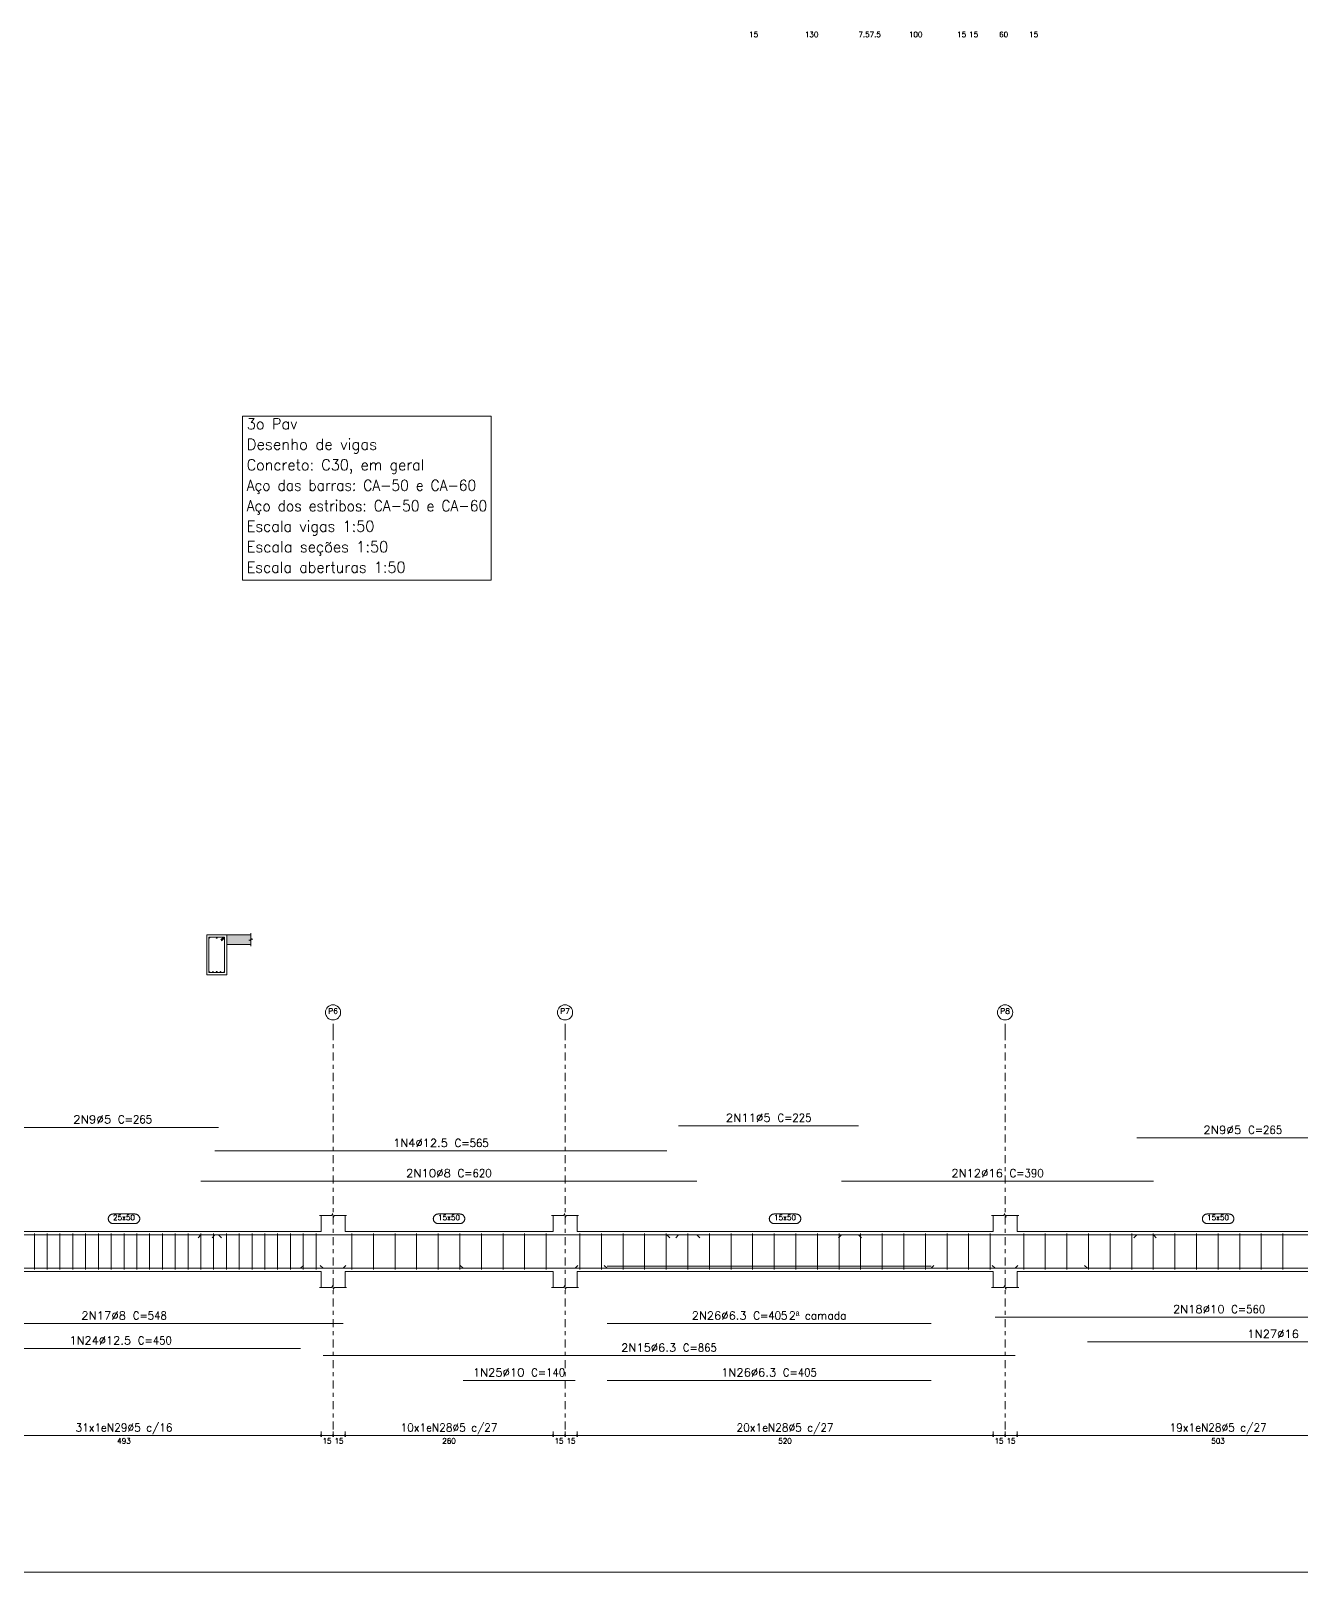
# Model space of a CAD drawing. Header units: millimetres. Extents: x 0 to 119, y 0 to 84.
# Drawn here: x 44.2 to 75.95, y 0 to 38.53 of the extents above; entities that cross this region are included whole.
import ezdxf
from ezdxf.enums import TextEntityAlignment as Align

# ---------------------------------------------------------------- set-up
doc = ezdxf.new("R2010")
doc.units = ezdxf.units.MM
doc.linetypes.add('CYPE_RAYAPUNTO', pattern=[0.4125, 0.2025, -0.105, 0, -0.105])
for name, color, linetype, lineweight in [('ARM_LONGITUDINAL_Ø10', 103, 'Continuous', 9), ('ARM_LONGITUDINAL_Ø12_5', 51, 'Continuous', 9), ('ARM_LONGITUDINAL_Ø16', 212, 'Continuous', 9), ('ARM_LONGITUDINAL_Ø5', 151, 'Continuous', 9), ('ARM_LONGITUDINAL_Ø6_3', 32, 'Continuous', 9), ('ARM_LONGITUDINAL_Ø8', 32, 'Continuous', 9), ('ARM_TRANSVERSAL_Ø5', 151, 'Continuous', 9), ('ELE_ARM_TRANS_TXT_EST', 3, 'Continuous', 9), ('ELE_CONT_NOS', 122, 'Continuous', 9), ('ELE_CONT_VIG_CONCRETO', 2, 'Continuous', 9), ('ELE_COT_COT_EST', 3, 'Continuous', 0), ('ELE_COT_COT_LIN_APOIOS', 2, 'CYPE_RAYAPUNTO', 0), ('ELE_COT_TEXTOS_ESTRIBOS', 122, 'Continuous', 0), ('ELE_REF_COT_LIN_AUX_COTA', 2, 'CYPE_RAYAPUNTO', 9), ('ELE_REF_REF_NOME', 3, 'Continuous', 9), ('ELE_REF_REF_REFERENCIA', 3, 'Continuous', 9), ('ELE_REF_TEXTO_REF_NOME', 3, 'Continuous', 9), ('ELE_REF_TEXTO_REF_REFERENCIA', 3, 'Continuous', 9), ('POR_ARM_LONG_ARM_TEXTOS', 3, 'Continuous', 9), ('POR_ARM_LONG_TXT_COMP', 3, 'Continuous', 9), ('POR_ARM_LONG_TXT_IND_LAYER_ARM_LONG', 3, 'Continuous', 9), ('QUAD_BORDA', 1, 'Continuous', 20), ('QUAD_LIMITES', 2, 'Continuous', 0), ('SEC_CONT_LAJES_CORTE', 8, 'Continuous', 9), ('SEC_CONT_VIG_CONCRETO_CORTE', 2, 'Continuous', 9), ('TAB_MED_LINHAS', 1, 'Continuous', 9), ('TAB_MED_TEXTOS', 1, 'Continuous', 9)]:
    doc.layers.add(name, color=color, linetype=linetype, lineweight=lineweight)
doc.styles.add('CYPETXT', font='', dxfattribs={"height": 0.2})
doc.styles.get('CYPETXT').set_extended_font_data('romans')

msp = doc.modelspace()

# ---------------------------------------------------------------- hatches: boundary and pattern name
at = {"layer": 'SEC_CONT_LAJES_CORTE', "true_color": 0xdad7d3}
msp.add_hatch(color=254, dxfattribs=at).paths.add_polyline_path([(49.693, 15.932), (49.093, 15.932), (49.093, 15.692), (49.693, 15.692)], flags=0)

# ---------------------------------------------------------------- linework, layer by layer
at = {"layer": 'ARM_LONGITUDINAL_Ø10'}
for p, q in [((55, 7.596), (54.93, 7.666)), ((57.8, 7.596), (57.871, 7.666)), ((68.3, 7.596), (68.23, 7.666))]:
    msp.add_line(p, q, dxfattribs=at)
for points in [[(57.8, 7.596), (55, 7.596)], [(68.3, 7.596), (79.5, 7.596)], [(68.3, 6.374), (79.5, 6.374)], [(57.8, 4.792), (55, 4.792)]]:
    msp.add_lwpolyline(points, dxfattribs=at)
for centre in [(48.75, 15.002), (48.936, 15.002)]:
    msp.add_circle(centre, 0.01, dxfattribs=at)
at = {"layer": 'ARM_LONGITUDINAL_Ø12_5'}
for p, q in [((48.796, 8.432), (48.725, 8.361)), ((60.096, 8.432), (60.167, 8.361)), ((50.94, 7.596), (51.011, 7.666))]:
    msp.add_line(p, q, dxfattribs=at)
for points in [[(48.796, 10.529), (60.096, 10.529)], [(48.796, 8.432), (60.096, 8.432)], [(41.94, 7.596), (50.94, 7.596)], [(41.94, 5.594), (50.94, 5.594)]]:
    msp.add_lwpolyline(points, dxfattribs=at)
for centre in [(48.843, 15.86), (48.843, 15.005)]:
    msp.add_circle(centre, 0.0125, dxfattribs=at)
at = {"layer": 'ARM_LONGITUDINAL_Ø16'}
for p, q in [((64.46, 8.432), (64.39, 8.361)), ((72.26, 8.432), (72.331, 8.361)), ((70.61, 7.596), (70.539, 7.666))]:
    msp.add_line(p, q, dxfattribs=at)
for points in [[(64.46, 9.774), (72.26, 9.774)], [(64.46, 8.432), (72.26, 8.432)], [(70.61, 7.596), (80.91, 7.596)], [(70.61, 5.754), (80.91, 5.754)]]:
    msp.add_lwpolyline(points, dxfattribs=at)
at = {"layer": 'ARM_LONGITUDINAL_Ø5'}
for p, q in [((48.89, 8.432), (48.961, 8.361)), ((60.39, 8.432), (60.32, 8.361)), ((64.89, 8.432), (64.961, 8.361)), ((71.84, 8.432), (71.77, 8.361))]:
    msp.add_line(p, q, dxfattribs=at)
for points in [[(43.59, 11.119), (48.89, 11.119)], [(60.39, 11.159), (64.89, 11.159)], [(71.84, 10.856), (77.14, 10.856)], [(43.59, 8.432), (48.89, 8.432)], [(60.39, 8.432), (64.89, 8.432)], [(71.84, 8.432), (77.14, 8.432)]]:
    msp.add_lwpolyline(points, dxfattribs=at)
for centre in [(48.661, 15.851), (49.025, 15.851)]:
    msp.add_circle(centre, 0.005, dxfattribs=at)
at = {"layer": 'ARM_LONGITUDINAL_Ø6_3'}
for p, q in [((51.5, 7.596), (51.43, 7.666)), ((58.6, 7.596), (58.53, 7.666)), ((66.7, 7.596), (66.771, 7.666)), ((68.8, 7.596), (68.871, 7.666))]:
    msp.add_line(p, q, dxfattribs=at)
for points in [[(51.5, 7.596), (68.8, 7.596)], [(58.6, 7.652), (66.7, 7.652)], [(58.6, 7.596), (66.7, 7.596)], [(58.6, 6.214), (66.7, 6.214)], [(51.5, 5.412), (68.8, 5.412)], [(58.6, 4.792), (66.7, 4.792)]]:
    msp.add_lwpolyline(points, dxfattribs=at)
at = {"layer": 'ARM_LONGITUDINAL_Ø8'}
for p, q in [((48.445, 8.432), (48.375, 8.361)), ((60.845, 8.432), (60.916, 8.361)), ((52, 7.596), (52.071, 7.666))]:
    msp.add_line(p, q, dxfattribs=at)
for points in [[(48.445, 9.774), (60.845, 9.774)], [(48.445, 8.432), (60.845, 8.432)], [(41.05, 7.596), (52, 7.596)], [(41.05, 6.214), (52, 6.214)]]:
    msp.add_lwpolyline(points, dxfattribs=at)
for centre in [(48.661, 15.864), (49.025, 15.864), (48.661, 15), (49.025, 15)]:
    msp.add_circle(centre, 0.008, dxfattribs=at)
at = {"layer": 'ARM_TRANSVERSAL_Ø5'}
for p, q in [((44.285, 8.464), (44.285, 7.564)), ((44.605, 8.464), (44.605, 7.564)), ((44.925, 8.464), (44.925, 7.564)), ((45.245, 8.464), (45.245, 7.564)), ((45.565, 8.464), (45.565, 7.564)), ((45.885, 8.464), (45.885, 7.564)), ((46.205, 8.464), (46.205, 7.564)), ((46.525, 8.464), (46.525, 7.564)), ((46.845, 8.464), (46.845, 7.564)), ((47.165, 8.464), (47.165, 7.564)), ((47.485, 8.464), (47.485, 7.564)), ((47.805, 8.464), (47.805, 7.564)), ((48.125, 8.464), (48.125, 7.564)), ((48.445, 8.464), (48.445, 7.564)), ((48.765, 8.464), (48.765, 7.564)), ((49.085, 8.464), (49.085, 7.564)), ((49.405, 8.464), (49.405, 7.564)), ((49.725, 8.464), (49.725, 7.564)), ((50.045, 8.464), (50.045, 7.564)), ((50.365, 8.464), (50.365, 7.564)), ((50.685, 8.464), (50.685, 7.564)), ((51.005, 8.464), (51.005, 7.564)), ((51.325, 8.464), (51.325, 7.564)), ((52.22, 8.464), (52.22, 7.564)), ((52.76, 8.464), (52.76, 7.564)), ((53.3, 8.464), (53.3, 7.564)), ((53.84, 8.464), (53.84, 7.564)), ((54.38, 8.464), (54.38, 7.564)), ((54.92, 8.464), (54.92, 7.564)), ((55.46, 8.464), (55.46, 7.564)), ((56, 8.464), (56, 7.564)), ((56.54, 8.464), (56.54, 7.564)), ((57.08, 8.464), (57.08, 7.564)), ((57.92, 8.464), (57.92, 7.564)), ((58.46, 8.464), (58.46, 7.564)), ((59, 8.464), (59, 7.564)), ((59.54, 8.464), (59.54, 7.564)), ((60.08, 8.464), (60.08, 7.564)), ((60.62, 8.464), (60.62, 7.564)), ((61.16, 8.464), (61.16, 7.564)), ((61.7, 8.464), (61.7, 7.564)), ((62.24, 8.464), (62.24, 7.564)), ((62.78, 8.464), (62.78, 7.564)), ((63.32, 8.464), (63.32, 7.564)), ((63.86, 8.464), (63.86, 7.564)), ((64.4, 8.464), (64.4, 7.564)), ((64.94, 8.464), (64.94, 7.564)), ((65.48, 8.464), (65.48, 7.564)), ((66.02, 8.464), (66.02, 7.564)), ((66.56, 8.464), (66.56, 7.564)), ((67.1, 8.464), (67.1, 7.564)), ((67.64, 8.464), (67.64, 7.564)), ((68.18, 8.464), (68.18, 7.564)), ((69.015, 8.464), (69.015, 7.564)), ((69.555, 8.464), (69.555, 7.564)), ((70.095, 8.464), (70.095, 7.564)), ((70.635, 8.464), (70.635, 7.564)), ((71.175, 8.464), (71.175, 7.564)), ((71.715, 8.464), (71.715, 7.564)), ((72.255, 8.464), (72.255, 7.564)), ((72.795, 8.464), (72.795, 7.564)), ((73.335, 8.464), (73.335, 7.564)), ((73.875, 8.464), (73.875, 7.564)), ((74.415, 8.464), (74.415, 7.564)), ((74.955, 8.464), (74.955, 7.564)), ((75.495, 8.464), (75.495, 7.564))]:
    msp.add_line(p, q, dxfattribs=at)
msp.add_lwpolyline([(48.964, 15.785), (49.034, 15.855), (49.036, 15.857), (49.037, 15.859), (49.038, 15.862), (49.038, 15.864), (49.038, 15.867), (49.037, 15.869), (49.036, 15.872), (49.034, 15.874), (49.032, 15.875), (49.03, 15.876), (49.028, 15.877), (49.025, 15.877), (48.661, 15.877), (48.656, 15.876), (48.652, 15.874), (48.649, 15.869), (48.648, 15.864), (48.648, 15), (48.649, 14.995), (48.652, 14.991), (48.656, 14.988), (48.661, 14.987), (49.025, 14.987), (49.03, 14.988), (49.034, 14.991), (49.037, 14.995), (49.038, 15), (49.038, 15.864), (49.038, 15.867), (49.037, 15.869), (49.036, 15.872), (49.034, 15.874), (49.032, 15.875), (49.03, 15.876), (49.028, 15.877), (49.025, 15.877), (49.023, 15.877), (49.02, 15.876), (49.018, 15.875), (49.016, 15.874), (48.945, 15.803)], dxfattribs=at)
at = {"layer": 'ELE_CONT_NOS'}
for p, q in [((51.45, 8.514), (51.45, 8.914)), ((52.05, 8.514), (52.05, 8.914)), ((57.25, 8.514), (57.25, 8.914)), ((57.85, 8.514), (57.85, 8.914)), ((68.25, 8.514), (68.25, 8.914)), ((68.85, 8.514), (68.85, 8.914)), ((51.45, 7.514), (51.45, 7.114)), ((52.05, 7.514), (52.05, 7.114)), ((57.25, 7.514), (57.25, 7.114)), ((57.85, 7.514), (57.85, 7.114)), ((68.25, 7.514), (68.25, 7.114)), ((68.85, 7.514), (68.85, 7.114))]:
    msp.add_line(p, q, dxfattribs=at)
for points in [[(51.41, 8.914), (51.72, 8.914), (51.735, 8.964), (51.765, 8.864), (51.78, 8.914), (52.09, 8.914)], [(57.21, 8.914), (57.52, 8.914), (57.535, 8.964), (57.565, 8.864), (57.58, 8.914), (57.89, 8.914)], [(68.21, 8.914), (68.52, 8.914), (68.535, 8.964), (68.565, 8.864), (68.58, 8.914), (68.89, 8.914)], [(51.41, 7.114), (51.72, 7.114), (51.735, 7.164), (51.765, 7.064), (51.78, 7.114), (52.09, 7.114)], [(57.21, 7.114), (57.52, 7.114), (57.535, 7.164), (57.565, 7.064), (57.58, 7.114), (57.89, 7.114)], [(68.21, 7.114), (68.52, 7.114), (68.535, 7.164), (68.565, 7.064), (68.58, 7.114), (68.89, 7.114)]]:
    msp.add_lwpolyline(points, dxfattribs=at)
at = {"layer": 'ELE_CONT_VIG_CONCRETO'}
for p, q in [((41.6, 8.514), (51.45, 8.514)), ((52.05, 8.514), (57.25, 8.514)), ((57.85, 8.514), (68.25, 8.514)), ((68.85, 8.514), (78.9, 8.514)), ((41.6, 7.514), (51.45, 7.514)), ((52.05, 7.514), (57.25, 7.514)), ((57.85, 7.514), (68.25, 7.514)), ((68.85, 7.514), (78.9, 7.514))]:
    msp.add_line(p, q, dxfattribs=at)
at = {"layer": 'ELE_COT_COT_EST'}
for p, q in [((51.45, 3.414), (51.45, 3.514)), ((51.75, 3.414), (51.75, 3.514)), ((52.05, 3.414), (52.05, 3.514)), ((57.25, 3.414), (57.25, 3.514)), ((57.55, 3.414), (57.55, 3.514)), ((57.85, 3.414), (57.85, 3.514)), ((68.25, 3.414), (68.25, 3.514)), ((68.55, 3.414), (68.55, 3.514)), ((68.85, 3.414), (68.85, 3.514))]:
    msp.add_line(p, q, dxfattribs=at)
for points in [[(41.6, 3.414), (51.45, 3.414), (51.45, 3.514)], [(51.45, 3.414), (51.75, 3.414), (51.75, 3.514)], [(51.75, 3.414), (52.05, 3.414), (52.05, 3.514)], [(52.05, 3.414), (57.25, 3.414), (57.25, 3.514)], [(57.25, 3.414), (57.55, 3.414), (57.55, 3.514)], [(57.55, 3.414), (57.85, 3.414), (57.85, 3.514)], [(57.85, 3.414), (68.25, 3.414), (68.25, 3.514)], [(68.25, 3.414), (68.55, 3.414), (68.55, 3.514)], [(68.55, 3.414), (68.85, 3.414), (68.85, 3.514)], [(68.85, 3.414), (78.9, 3.414), (78.9, 3.514)]]:
    msp.add_lwpolyline(points, dxfattribs=at)
for centre in [(51.45, 3.414), (51.45, 3.414), (51.75, 3.414), (51.75, 3.414), (52.05, 3.414), (52.05, 3.414), (57.25, 3.414), (57.25, 3.414), (57.55, 3.414), (57.55, 3.414), (57.85, 3.414), (57.85, 3.414), (68.25, 3.414), (68.25, 3.414), (68.55, 3.414), (68.55, 3.414), (68.85, 3.414), (68.85, 3.414)]:
    msp.add_circle(centre, 0.02, dxfattribs=at)
at = {"layer": 'ELE_COT_COT_LIN_APOIOS'}
for p, q in [((51.75, 13.503), (51.75, 3.414)), ((57.55, 13.503), (57.55, 3.414)), ((68.55, 13.503), (68.55, 3.414))]:
    msp.add_line(p, q, dxfattribs=at)
at = {"layer": 'ELE_REF_COT_LIN_AUX_COTA'}
for p, q in [((51.75, 13.503), (51.75, 13.803)), ((57.55, 13.503), (57.55, 13.803)), ((68.55, 13.503), (68.55, 13.803))]:
    msp.add_line(p, q, dxfattribs=at)
at = {"layer": 'ELE_REF_REF_NOME'}
for points in [[(46.798, 8.954), (46.806, 8.953), (46.814, 8.953), (46.822, 8.951), (46.83, 8.949), (46.838, 8.947), (46.845, 8.944), (46.852, 8.941), (46.86, 8.937), (46.866, 8.933), (46.873, 8.928), (46.879, 8.923), (46.885, 8.917), (46.89, 8.911), (46.895, 8.905), (46.899, 8.898), (46.904, 8.891), (46.907, 8.884), (46.91, 8.877), (46.913, 8.869), (46.915, 8.862), (46.917, 8.854), (46.918, 8.846), (46.918, 8.838), (46.918, 8.83), (46.918, 8.822), (46.917, 8.814), (46.915, 8.806), (46.913, 8.798), (46.91, 8.791), (46.907, 8.783), (46.904, 8.776), (46.899, 8.769), (46.895, 8.763), (46.89, 8.756), (46.885, 8.75), (46.879, 8.745), (46.873, 8.74), (46.866, 8.735), (46.86, 8.731), (46.852, 8.727), (46.845, 8.723), (46.838, 8.72), (46.83, 8.718), (46.822, 8.716), (46.814, 8.715), (46.806, 8.714), (46.798, 8.714), (46.252, 8.714), (46.244, 8.714), (46.236, 8.715), (46.228, 8.716), (46.221, 8.718), (46.213, 8.72), (46.205, 8.723), (46.198, 8.727), (46.191, 8.731), (46.184, 8.735), (46.178, 8.74), (46.172, 8.745), (46.166, 8.75), (46.161, 8.756), (46.156, 8.763), (46.151, 8.769), (46.147, 8.776), (46.143, 8.783), (46.14, 8.791), (46.138, 8.798), (46.136, 8.806), (46.134, 8.814), (46.133, 8.822), (46.132, 8.83), (46.132, 8.838), (46.133, 8.846), (46.134, 8.854), (46.136, 8.862), (46.138, 8.869), (46.14, 8.877), (46.143, 8.884), (46.147, 8.891), (46.151, 8.898), (46.156, 8.905), (46.161, 8.911), (46.166, 8.917), (46.172, 8.923), (46.178, 8.928), (46.184, 8.933), (46.191, 8.937), (46.198, 8.941), (46.205, 8.944), (46.213, 8.947), (46.221, 8.949), (46.228, 8.951), (46.236, 8.953), (46.244, 8.953), (46.252, 8.954), (46.798, 8.954)], [(54.923, 8.954), (54.931, 8.953), (54.939, 8.953), (54.947, 8.951), (54.955, 8.949), (54.963, 8.947), (54.97, 8.944), (54.977, 8.941), (54.985, 8.937), (54.991, 8.933), (54.998, 8.928), (55.004, 8.923), (55.01, 8.917), (55.015, 8.911), (55.02, 8.905), (55.024, 8.898), (55.029, 8.891), (55.032, 8.884), (55.035, 8.877), (55.038, 8.869), (55.04, 8.862), (55.042, 8.854), (55.043, 8.846), (55.043, 8.838), (55.043, 8.83), (55.043, 8.822), (55.042, 8.814), (55.04, 8.806), (55.038, 8.798), (55.035, 8.791), (55.032, 8.783), (55.029, 8.776), (55.024, 8.769), (55.02, 8.763), (55.015, 8.756), (55.01, 8.75), (55.004, 8.745), (54.998, 8.74), (54.991, 8.735), (54.985, 8.731), (54.977, 8.727), (54.97, 8.723), (54.963, 8.72), (54.955, 8.718), (54.947, 8.716), (54.939, 8.715), (54.931, 8.714), (54.923, 8.714), (54.377, 8.714), (54.369, 8.714), (54.361, 8.715), (54.353, 8.716), (54.346, 8.718), (54.338, 8.72), (54.33, 8.723), (54.323, 8.727), (54.316, 8.731), (54.309, 8.735), (54.303, 8.74), (54.297, 8.745), (54.291, 8.75), (54.286, 8.756), (54.281, 8.763), (54.276, 8.769), (54.272, 8.776), (54.268, 8.783), (54.265, 8.791), (54.263, 8.798), (54.261, 8.806), (54.259, 8.814), (54.258, 8.822), (54.257, 8.83), (54.257, 8.838), (54.258, 8.846), (54.259, 8.854), (54.261, 8.862), (54.263, 8.869), (54.265, 8.877), (54.268, 8.884), (54.272, 8.891), (54.276, 8.898), (54.281, 8.905), (54.286, 8.911), (54.291, 8.917), (54.297, 8.923), (54.303, 8.928), (54.309, 8.933), (54.316, 8.937), (54.323, 8.941), (54.33, 8.944), (54.338, 8.947), (54.346, 8.949), (54.353, 8.951), (54.361, 8.953), (54.369, 8.953), (54.377, 8.954), (54.923, 8.954)], [(63.323, 8.954), (63.331, 8.953), (63.339, 8.953), (63.347, 8.951), (63.355, 8.949), (63.363, 8.947), (63.37, 8.944), (63.377, 8.941), (63.385, 8.937), (63.391, 8.933), (63.398, 8.928), (63.404, 8.923), (63.41, 8.917), (63.415, 8.911), (63.42, 8.905), (63.424, 8.898), (63.429, 8.891), (63.432, 8.884), (63.435, 8.877), (63.438, 8.869), (63.44, 8.862), (63.442, 8.854), (63.443, 8.846), (63.443, 8.838), (63.443, 8.83), (63.443, 8.822), (63.442, 8.814), (63.44, 8.806), (63.438, 8.798), (63.435, 8.791), (63.432, 8.783), (63.429, 8.776), (63.424, 8.769), (63.42, 8.763), (63.415, 8.756), (63.41, 8.75), (63.404, 8.745), (63.398, 8.74), (63.391, 8.735), (63.385, 8.731), (63.377, 8.727), (63.37, 8.723), (63.363, 8.72), (63.355, 8.718), (63.347, 8.716), (63.339, 8.715), (63.331, 8.714), (63.323, 8.714), (62.777, 8.714), (62.769, 8.714), (62.761, 8.715), (62.753, 8.716), (62.746, 8.718), (62.738, 8.72), (62.73, 8.723), (62.723, 8.727), (62.716, 8.731), (62.709, 8.735), (62.703, 8.74), (62.697, 8.745), (62.691, 8.75), (62.686, 8.756), (62.681, 8.763), (62.676, 8.769), (62.672, 8.776), (62.668, 8.783), (62.665, 8.791), (62.663, 8.798), (62.661, 8.806), (62.659, 8.814), (62.658, 8.822), (62.657, 8.83), (62.657, 8.838), (62.658, 8.846), (62.659, 8.854), (62.661, 8.862), (62.663, 8.869), (62.665, 8.877), (62.668, 8.884), (62.672, 8.891), (62.676, 8.898), (62.681, 8.905), (62.686, 8.911), (62.691, 8.917), (62.697, 8.923), (62.703, 8.928), (62.709, 8.933), (62.716, 8.937), (62.723, 8.941), (62.73, 8.944), (62.738, 8.947), (62.746, 8.949), (62.753, 8.951), (62.761, 8.953), (62.769, 8.953), (62.777, 8.954), (63.323, 8.954)], [(74.148, 8.954), (74.156, 8.953), (74.164, 8.953), (74.172, 8.951), (74.18, 8.949), (74.188, 8.947), (74.195, 8.944), (74.202, 8.941), (74.21, 8.937), (74.216, 8.933), (74.223, 8.928), (74.229, 8.923), (74.235, 8.917), (74.24, 8.911), (74.245, 8.905), (74.249, 8.898), (74.254, 8.891), (74.257, 8.884), (74.26, 8.877), (74.263, 8.869), (74.265, 8.862), (74.267, 8.854), (74.268, 8.846), (74.268, 8.838), (74.268, 8.83), (74.268, 8.822), (74.267, 8.814), (74.265, 8.806), (74.263, 8.798), (74.26, 8.791), (74.257, 8.783), (74.254, 8.776), (74.249, 8.769), (74.245, 8.763), (74.24, 8.756), (74.235, 8.75), (74.229, 8.745), (74.223, 8.74), (74.216, 8.735), (74.21, 8.731), (74.202, 8.727), (74.195, 8.723), (74.188, 8.72), (74.18, 8.718), (74.172, 8.716), (74.164, 8.715), (74.156, 8.714), (74.148, 8.714), (73.602, 8.714), (73.594, 8.714), (73.586, 8.715), (73.578, 8.716), (73.571, 8.718), (73.563, 8.72), (73.555, 8.723), (73.548, 8.727), (73.541, 8.731), (73.534, 8.735), (73.528, 8.74), (73.522, 8.745), (73.516, 8.75), (73.511, 8.756), (73.506, 8.763), (73.501, 8.769), (73.497, 8.776), (73.493, 8.783), (73.49, 8.791), (73.488, 8.798), (73.486, 8.806), (73.484, 8.814), (73.483, 8.822), (73.482, 8.83), (73.482, 8.838), (73.483, 8.846), (73.484, 8.854), (73.486, 8.862), (73.488, 8.869), (73.49, 8.877), (73.493, 8.884), (73.497, 8.891), (73.501, 8.898), (73.506, 8.905), (73.511, 8.911), (73.516, 8.917), (73.522, 8.923), (73.528, 8.928), (73.534, 8.933), (73.541, 8.937), (73.548, 8.941), (73.555, 8.944), (73.563, 8.947), (73.571, 8.949), (73.578, 8.951), (73.586, 8.953), (73.594, 8.953), (73.602, 8.954), (74.148, 8.954)]]:
    msp.add_lwpolyline(points, close=True, dxfattribs=at)
at = {"layer": 'ELE_REF_REF_REFERENCIA'}
for centre in [(51.75, 13.993), (57.55, 13.993), (68.55, 13.993)]:
    msp.add_circle(centre, 0.19, dxfattribs=at)
at = {"layer": 'QUAD_BORDA'}
msp.add_lwpolyline([(0, 0), (118.8, 0), (118.8, 84), (0, 84), (0, 0)], close=True, dxfattribs=at)
at = {"layer": 'QUAD_LIMITES'}
msp.add_lwpolyline([(0, 0), (118.8, 0), (118.8, 84), (0, 84), (0, 0)], close=True, dxfattribs=at)
at = {"layer": 'SEC_CONT_LAJES_CORTE', "color": 254, "true_color": 0xdad7d3}
msp.add_lwpolyline([(49.693, 15.932), (49.093, 15.932), (49.093, 15.692), (49.693, 15.692)], close=True, dxfattribs=at)
at = {"layer": 'SEC_CONT_LAJES_CORTE'}
for points in [[(49.693, 15.932), (49.093, 15.932), (49.093, 15.692), (49.693, 15.692)], [(49.693, 15.972), (49.693, 15.842), (49.743, 15.827), (49.643, 15.797), (49.693, 15.782), (49.693, 15.652)]]:
    msp.add_lwpolyline(points, dxfattribs=at)
at = {"layer": 'SEC_CONT_VIG_CONCRETO_CORTE'}
msp.add_lwpolyline([(49.093, 15.932), (48.593, 15.932), (48.593, 14.932), (49.093, 14.932), (49.093, 15.932)], close=True, dxfattribs=at)
at = {"layer": 'TAB_MED_TEXTOS', "lineweight": 5}
for p, q in [((49.491, 28.894), (55.701, 28.894)), ((49.491, 28.894), (49.491, 24.796)), ((55.701, 28.894), (55.701, 24.796)), ((49.491, 24.796), (55.701, 24.796))]:
    msp.add_line(p, q, dxfattribs=at)

# ---------------------------------------------------------------- texts
at = {"layer": 'ELE_ARM_TRANS_TXT_EST', "style": 'CYPETXT', "width": 0.840083}
for s, p, p2 in [('31x1eN29%%c5 c/16', (45.312, 3.514), (47.739, 3.514)), ('10x1eN28%%c5 c/27', (53.437, 3.514), (55.864, 3.514)), ('20x1eN28%%c5 c/27', (61.837, 3.514), (64.264, 3.514)), ('19x1eN28%%c5 c/27', (72.662, 3.514), (75.089, 3.514))]:
    msp.add_text(s, height=0.2, dxfattribs=at).set_placement(p, p2, align=Align.FIT)
at = {"layer": 'ELE_COT_TEXTOS_ESTRIBOS', "style": 'CYPETXT'}
for s, width, p, p2 in [('15', 0.872274, (62.153, 38.372), (62.377, 38.372)), ('130', 0.872274, (63.547, 38.372), (63.883, 38.372)), ('7.5', 0.868127, (64.885, 38.372), (65.165, 38.372)), ('7.5', 0.868127, (65.165, 38.372), (65.445, 38.372)), ('100', 0.872274, (66.147, 38.372), (66.483, 38.372)), ('15', 0.872274, (67.353, 38.372), (67.577, 38.372)), ('15', 0.872274, (67.653, 38.372), (67.877, 38.372)), ('60', 0.872274, (68.403, 38.372), (68.627, 38.372)), ('15', 0.872274, (69.153, 38.372), (69.377, 38.372)), ('493', 0.872274, (46.357, 3.214), (46.693, 3.214)), ('15', 0.872274, (51.488, 3.214), (51.712, 3.214)), ('15', 0.872274, (51.788, 3.214), (52.012, 3.214)), ('260', 0.872274, (54.482, 3.214), (54.818, 3.214)), ('15', 0.872274, (57.288, 3.214), (57.512, 3.214)), ('15', 0.872274, (57.588, 3.214), (57.812, 3.214)), ('520', 0.872274, (62.882, 3.214), (63.218, 3.214)), ('15', 0.872274, (68.288, 3.214), (68.512, 3.214)), ('15', 0.872274, (68.588, 3.214), (68.812, 3.214)), ('503', 0.872274, (73.707, 3.214), (74.043, 3.214))]:
    msp.add_text(s, height=0.1333, dxfattribs=dict(at, width=width)).set_placement(p, p2, align=Align.FIT)
at = {"layer": 'ELE_REF_TEXTO_REF_NOME', "style": 'CYPETXT', "width": 0.876123}
for s, p, p2 in [('25x50', (46.252, 8.8), (46.798, 8.8)), ('15x50', (54.377, 8.8), (54.923, 8.8)), ('15x50', (62.777, 8.8), (63.323, 8.8)), ('15x50', (73.602, 8.8), (74.148, 8.8))]:
    msp.add_text(s, height=0.1333, dxfattribs=at).set_placement(p, p2, align=Align.FIT)
at = {"layer": 'ELE_REF_TEXTO_REF_REFERENCIA', "style": 'CYPETXT', "width": 0.935124}
for s, p, p2 in [('P6', (51.627, 13.96), (51.873, 13.96)), ('P7', (57.427, 13.96), (57.673, 13.96)), ('P8', (68.427, 13.96), (68.673, 13.96))]:
    msp.add_text(s, height=0.1333, dxfattribs=at).set_placement(p, p2, align=Align.FIT)
at = {"layer": 'POR_ARM_LONG_ARM_TEXTOS', "style": 'CYPETXT'}
for s, width, p, p2 in [('2N9%%c5', 0.953428, (45.254, 11.219), (46.208, 11.219)), ('2N11%%c5', 0.940329, (61.57, 11.259), (62.692, 11.259)), ('1N4%%c12.5', 0.925627, (53.25, 10.629), (54.624, 10.629)), ('2N9%%c5', 0.953428, (73.504, 10.956), (74.458, 10.956)), ('2N10%%c8', 0.940329, (53.575, 9.874), (54.697, 9.874)), ('2N12%%c16', 0.93087, (67.206, 9.874), (68.496, 9.874)), ('2N18%%c10', 0.93087, (72.746, 6.474), (74.036, 6.474)), ('2N17%%c8', 0.940329, (45.455, 6.314), (46.577, 6.314)), ('2N26%%c6.3', 0.925627, (60.716, 6.314), (62.09, 6.314)), ('1N24%%c12.5', 0.919499, (45.16, 5.694), (46.702, 5.694)), ('1N27%%c16', 0.93087, (74.606, 5.854), (75.896, 5.854)), ('2N15%%c6.3', 0.925627, (58.954, 5.512), (60.328, 5.512)), ('1N25%%c10', 0.93087, (55.246, 4.892), (56.536, 4.892)), ('1N26%%c6.3', 0.925627, (61.454, 4.892), (62.828, 4.892))]:
    msp.add_text(s, height=0.2, dxfattribs=dict(at, width=width)).set_placement(p, p2, align=Align.FIT)
at = {"layer": 'POR_ARM_LONG_TXT_COMP', "style": 'CYPETXT', "width": 0.770929}
for s, p, p2 in [(' C=265', (46.248, 11.219), (47.226, 11.219)), (' C=225', (62.732, 11.259), (63.71, 11.259)), (' C=565', (54.664, 10.629), (55.642, 10.629)), (' C=265', (74.498, 10.956), (75.476, 10.956)), (' C=620', (54.737, 9.874), (55.715, 9.874)), (' C=390', (68.536, 9.874), (69.514, 9.874)), (' C=560', (74.076, 6.474), (75.054, 6.474)), (' C=548', (46.617, 6.314), (47.595, 6.314)), (' C=405', (62.13, 6.314), (63.108, 6.314)), (' C=450', (46.742, 5.694), (47.72, 5.694)), (' C=865', (60.368, 5.512), (61.346, 5.512)), (' C=140', (56.576, 4.892), (57.554, 4.892)), (' C=405', (62.868, 4.892), (63.846, 4.892))]:
    msp.add_text(s, height=0.2, dxfattribs=at).set_placement(p, p2, align=Align.FIT)
at = {"layer": 'POR_ARM_LONG_TXT_IND_LAYER_ARM_LONG', "style": 'CYPETXT', "width": 0.837999}
msp.add_text('2ª camada', height=0.2, dxfattribs=at).set_placement((63.148, 6.314), (64.585, 6.314), align=Align.FIT)
at = {"layer": 'TAB_MED_LINHAS', "style": 'CYPETXT'}
for s, height, width, p, p2 in [('3o Pav', 0.2733, 0.831188, (49.592, 28.569), (50.862, 28.569)), ('Desenho de vigas', 0.27333, 0.854882, (49.592, 28.057), (52.852, 28.057)), ('Concreto: C30, em geral', 0.27333, 0.809018, (49.592, 27.544), (54.033, 27.544)), ('Aço das barras: CA-50 e CA-60', 0.27333, 0.776223, (49.592, 27.032), (55.329, 27.032)), ('Aço dos estribos: CA-50 e CA-60', 0.27333, 0.780962, (49.592, 26.52), (55.604, 26.52)), ('Escala vigas 1:50', 0.27333, 0.830215, (49.592, 26.008), (52.784, 26.008)), ('Escala seções 1:50', 0.27333, 0.840439, (49.592, 25.495), (53.132, 25.495)), ('Escala aberturas 1:50', 0.27333, 0.83262, (49.592, 24.983), (53.563, 24.983))]:
    msp.add_text(s, height=height, dxfattribs=dict(at, width=width)).set_placement(p, p2, align=Align.FIT)

doc.saveas('drawing.dxf')
